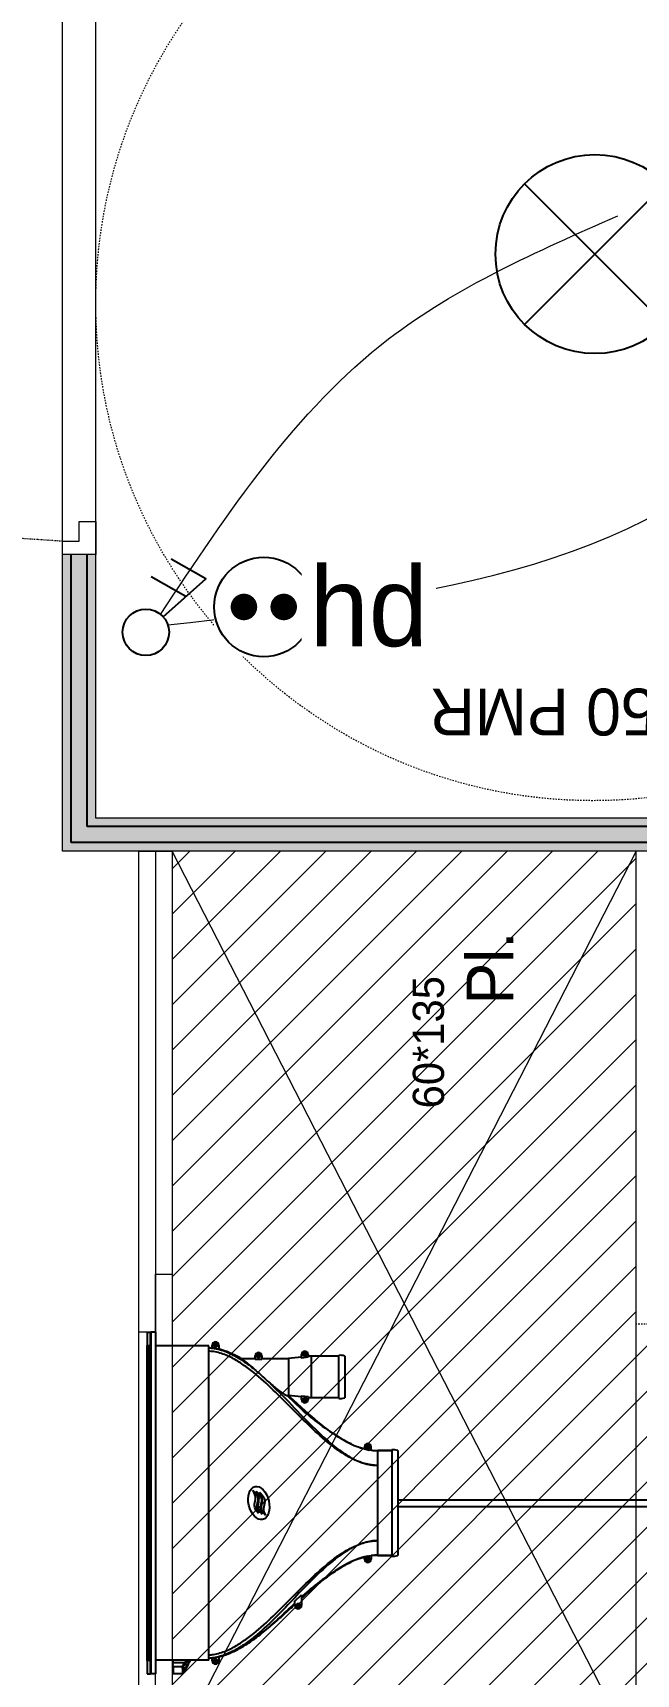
# Model space of a CAD drawing. Header units: centimetres. Extents: x 2191 to 12545, y -680 to 18662.
# Drawn here: x 8170.7 to 8261.7, y 8575.7 to 8823.2 of the extents above; entities that cross this region are included whole.
import ezdxf

# ---------------------------------------------------------------- set-up
doc = ezdxf.new("R2010")
doc.units = ezdxf.units.CM
for name, pattern in [('Style de ligne -18', [0.164042, 0.054681, -0.109361]), ('Style de ligne -5', [0.20828, 0.069425, -0.138855]), ('VW-01', [0.41656, 0.20828, -0.20828])]:
    doc.linetypes.add(name, pattern=pattern)
for name, color, linetype in [('B Faux plafonds', 252, 'Continuous'), ('B Faux plafonds_Hatch', 252, 'Continuous'), ('B GÈnÈral_Hatch', 252, 'Continuous'), ('B Général', 252, 'Continuous'), ('C ANNOTATIONS-PMR', 252, 'Style de ligne -5'), ('C ANNOTATIONS-prestations', 252, 'Continuous'), ('D SURFACES-shab', 252, 'Continuous'), ('F REMPLISSAGE-vert clair', 252, 'Continuous'), ('F REMPLISSAGE-vert foncé', 252, 'Continuous'), ('prlm-CHAUFF', 4, 'Continuous')]:
    doc.layers.add(name, color=color, linetype=linetype)
for name, color, linetype, lineweight in [('F REMPLISSAGE-vert clair_Hatch', 7, 'Continuous', 5), ('F REMPLISSAGE-vert foncÈ_Hatch', 7, 'Continuous', 5), ('prlm-ELEC-CFO', 1, 'Continuous', 25)]:
    doc.layers.add(name, color=color, linetype=linetype, lineweight=lineweight)
doc.styles.add('Eurostile', font='Eurosti.TTF')
doc.styles.add('Eurostile (italic)', font='Eurostib.TTF')
doc.styles.add('prlm-elec-cfo', font='comic.ttf', dxfattribs={"height": 12})

# ---------------------------------------------------------------- blocks, each defined once
blk = doc.blocks.new('xi.PTCE')
at = {"layer": 'prlm-ELEC-CFO', "color": 0}
for points in [[(-10.61, 10.61), (10.61, -10.61)], [(10.61, 10.61), (-10.61, -10.61)]]:
    blk.add_lwpolyline(points, dxfattribs=at)
at = {"layer": 'prlm-ELEC-CFO', "color": 0, "linetype": 'ByBlock'}
blk.add_circle((0, 0), 15, dxfattribs=at)
blk = doc.blocks.new('xi.DA')
at = {"layer": 'prlm-ELEC-CFO', "color": 0}
for points in [[(0.61, -1.67), (7.04, 4.05), (1.81, 7.01)], [(4.05, 1.39), (-1.17, 4.34)]]:
    blk.add_lwpolyline(points, dxfattribs=at)
blk.add_circle((-2, -4), 3.5, dxfattribs=at)
blk = doc.blocks.new('xi.PCHD')
at = {"color": 0, "lineweight": 5}
blk.add_wipeout([(-7.5, -7.5), (7.5, -7.5), (7.5, 7.5), (-7.5, 7.5)], dxfattribs=at).dxf.layer = 'prlm-ELEC-CFO'
at = {"layer": 'prlm-ELEC-CFO', "color": 0, "linetype": 'ByBlock', "lineweight": 5, "const_width": 2}
for points in [[(-4, 0, 1), (-2, 0, 1)], [(2, 0, 1), (4, 0, 1)]]:
    blk.add_lwpolyline(points, format="xyb", close=True, dxfattribs=at)
at = {"layer": 'prlm-ELEC-CFO', "color": 0, "linetype": 'ByBlock', "lineweight": -2}
blk.add_circle((0, 0), 7.5, dxfattribs=at)
blk = doc.blocks.new('Rond 150_PMR')
at = {"layer": 'B Général', "color": 154, "linetype": 'VW-01', "lineweight": 5, "true_color": 0x0053a6}
blk.add_circle((0, 0), 75, dxfattribs=at)
at = {"layer": 'B Général', "color": 154, "true_color": 0x0053a6, "insert": (-61.5, 0), "char_height": 7.059, "attachment_point": 5, "rotation": 90, "line_spacing_factor": 0.894142, "style": 'Eurostile (italic)'}
blk.add_mtext('Ø 150 PMR', dxfattribs=at)
blk = doc.blocks.new('Groupe-130-1')
at = {"layer": 'B Général', "color": 7, "linetype": 'Continuous', "lineweight": 5}
for p, q in [((8892.8, 3754.48), (8822.8, 3890.78)), ((8892.8, 3890.78), (8822.8, 3754.48))]:
    blk.add_line(p, q, dxfattribs=at)
at = {"layer": 'B Général', "color": 252, "linetype": 'Continuous', "lineweight": 5, "true_color": 0x888888, "flags": 128}
blk.add_lwpolyline([(8817.8, 3890.78), (8822.8, 3890.78), (8822.8, 3754.48), (8817.8, 3754.48)], close=True, dxfattribs=at)
at = {"layer": 'B Général', "color": 7, "linetype": 'Continuous', "lineweight": 5, "flags": 128}
for points in [[(8817.8, 3890.78), (8820.3, 3890.78), (8820.3, 3818.28), (8817.8, 3818.28)], [(8822.8, 3754.48), (8892.8, 3754.48), (8892.8, 3890.78), (8822.8, 3890.78)], [(8820.3, 3826.98), (8822.8, 3826.98), (8822.8, 3754.48), (8820.3, 3754.48)]]:
    blk.add_lwpolyline(points, close=True, dxfattribs=at)
at = {"layer": 'B Général', "color": 7, "insert": (8867.23, 3867.66), "char_height": 7.059, "attachment_point": 1, "rotation": 90, "line_spacing_factor": 0.894142, "style": 'Eurostile'}
blk.add_mtext('Pl.', dxfattribs=at)
at = {"layer": 'C ANNOTATIONS-prestations', "insert": (8861.49, 3852), "char_height": 4.706, "attachment_point": 4, "rotation": 90, "line_spacing_factor": 0.894142, "style": 'Eurostile'}
blk.add_mtext('60*135', dxfattribs=at)

msp = doc.modelspace()

# ---------------------------------------------------------------- hatches: boundary and pattern name
at = {"layer": 'B Faux plafonds_Hatch', "linetype": 'Continuous', "lineweight": 5, "true_color": 0xaaaaaa}
h = msp.add_hatch(dxfattribs=at)
h.set_pattern_fill('F_P__SOFFITE', color=253, style=0, pattern_type=2)
h.set_pattern_definition([(45, (-631.1073, 4809.249), (-3.5277778, 3.3072917), [])])
h.paths.add_polyline_path([(8411.69, 8363.92), (8411.69, 8628.51), (8261.69, 8628.51), (8261.69, 8699.81), (8191.69, 8699.81), (8191.69, 8363.92)])

# ---------------------------------------------------------------- linework, layer by layer
at = {"layer": 'B Faux plafonds', "color": 7, "linetype": 'VW-01', "lineweight": 5, "flags": 128}
msp.add_lwpolyline([(8411.69, 8363.92), (8411.69, 8628.51), (8261.69, 8628.51), (8261.69, 8699.81), (8191.69, 8699.81), (8191.69, 8363.92)], close=True, dxfattribs=at)
at = {"layer": 'B GÈnÈral_Hatch', "color": 9, "linetype": 'Continuous', "true_color": 0xc0dcc0}
for points in [[(8180.19, 8704.81), (8175.19, 8699.81), (8180.19, 8744.53), (8175.19, 8744.53)], [(8411.69, 8704.81), (8411.69, 8699.81), (8180.19, 8704.81), (8175.19, 8699.81)]]:
    msp.add_solid(points, dxfattribs=at)
at = {"layer": 'B Général', "linetype": 'Style de ligne -18', "lineweight": 5}
msp.add_line((8175.19, 8746.53), (8164.36, 8747.26), dxfattribs=at)
at = {"layer": 'B Général', "color": 98, "linetype": 'Continuous', "lineweight": 13, "true_color": 0x004400}
for p, q in [((8180.19, 8744.53), (8175.19, 8744.53)), ((8175.19, 8699.81), (8175.19, 8744.53)), ((8180.19, 8704.81), (8180.19, 8744.53)), ((8411.69, 8704.81), (8180.19, 8704.81)), ((8411.69, 8699.81), (8175.19, 8699.81))]:
    msp.add_line(p, q, dxfattribs=at)
at = {"layer": 'B Général', "color": 7, "linetype": 'Continuous', "lineweight": 13}
msp.add_line((8261.69, 8493.51), (8261.69, 8628.51), dxfattribs=at)
at = {"layer": 'B Général', "color": 7, "linetype": 'Continuous', "lineweight": 5}
msp.add_line((8261.69, 8493.51), (8261.69, 8628.51), dxfattribs=at)
at = {"layer": 'B Général', "color": 7, "linetype": 'Continuous', "lineweight": 5, "flags": 128}
msp.add_lwpolyline([(8175.19, 8744.53), (8175.19, 8746.53), (8177.69, 8746.53), (8177.69, 8749.53), (8180.19, 8749.53), (8180.19, 8744.53), (8180.19, 8744.53), (8180.19, 8744.53), (8175.9, 8744.53), (8175.9, 8744.53)], close=True, dxfattribs=at)
at = {"layer": 'D SURFACES-shab', "color": 1, "lineweight": 18, "true_color": 0xff0000, "flags": 128}
for points in [[(8261.69, 8563.51), (8261.69, 8699.81), (8175.19, 8699.81), (8175.19, 8873.51), (7821.38, 8873.51), (7821.38, 8563.51)], [(8180.19, 8873.51), (8411.69, 8873.51), (8411.69, 8704.81), (8180.19, 8704.81)]]:
    msp.add_lwpolyline(points, close=True, dxfattribs=at)
at = {"layer": 'F REMPLISSAGE-vert clair'}
for p, q in [((8176.49, 8701.11), (8176.49, 8744.53)), ((8178.89, 8703.51), (8178.89, 8744.53)), ((8411.69, 8703.51), (8178.89, 8703.51)), ((8411.69, 8701.11), (8176.49, 8701.11))]:
    msp.add_line(p, q, dxfattribs=at)
at = {"layer": 'F REMPLISSAGE-vert clair_Hatch', "color": 9, "linetype": 'Continuous', "true_color": 0xc0dcc0}
for points in [[(8176.49, 8701.11), (8178.89, 8703.51), (8176.49, 8744.53), (8178.89, 8744.53)], [(8411.69, 8701.11), (8411.69, 8703.51), (8176.49, 8701.11), (8178.89, 8703.51)]]:
    msp.add_solid(points, dxfattribs=at)
at = {"layer": 'F REMPLISSAGE-vert foncÈ_Hatch', "color": 54, "linetype": 'Continuous', "true_color": 0x99aa00}
for points in [[(8175.19, 8699.81), (8176.49, 8701.11), (8175.19, 8744.53), (8176.49, 8744.53)], [(8178.89, 8703.51), (8180.19, 8704.81), (8178.89, 8744.53), (8180.19, 8744.53)], [(8411.69, 8703.51), (8411.69, 8704.81), (8178.89, 8703.51), (8180.19, 8704.81)], [(8411.69, 8699.81), (8411.69, 8701.11), (8175.19, 8699.81), (8176.49, 8701.11)]]:
    msp.add_solid(points, dxfattribs=at)
at = {"layer": 'F REMPLISSAGE-vert foncé', "color": 98, "linetype": 'Continuous', "lineweight": 13, "true_color": 0x004400}
for p, q in [((8175.19, 8699.81), (8175.19, 8744.53)), ((8180.19, 8704.81), (8180.19, 8744.53)), ((8411.69, 8704.81), (8180.19, 8704.81)), ((8411.69, 8699.81), (8175.19, 8699.81))]:
    msp.add_line(p, q, dxfattribs=at)
at = {"layer": 'F REMPLISSAGE-vert foncé'}
for p, q in [((8176.49, 8701.11), (8176.49, 8744.53)), ((8178.89, 8703.51), (8178.89, 8744.53)), ((8411.69, 8703.51), (8178.89, 8703.51)), ((8411.69, 8701.11), (8176.49, 8701.11))]:
    msp.add_line(p, q, dxfattribs=at)
at = {"layer": 'prlm-CHAUFF', "ltscale": 50}
for p, q in [((8187.93, 8627.28), (8188.42, 8627.28)), ((8187.93, 8627.28), (8187.93, 8575.78)), ((8188.42, 8575.78), (8188.42, 8627.28)), ((8188.42, 8627.28), (8188.49, 8627.28)), ((8189.23, 8627.28), (8188.49, 8627.28)), ((8188.49, 8627.28), (8188.49, 8575.78)), ((8189.23, 8575.78), (8189.23, 8627.28)), ((8187.93, 8577.78), (8187.93, 8625.28)), ((8187.93, 8625.28), (8187.93, 8577.78)), ((8187.93, 8625.28), (8187.93, 8625.28)), ((8187.93, 8625.26), (8187.93, 8625.28)), ((8187.95, 8625.28), (8187.95, 8577.78)), ((8187.95, 8625.28), (8187.97, 8625.28)), ((8187.97, 8625.22), (8187.95, 8625.28)), ((8187.97, 8577.78), (8187.97, 8625.28)), ((8187.99, 8625.28), (8187.99, 8577.78)), ((8187.99, 8625.28), (8188.03, 8625.28)), ((8188.03, 8625.17), (8187.99, 8625.28)), ((8188.03, 8577.78), (8188.03, 8625.28)), ((8188.07, 8625.28), (8188.07, 8577.78)), ((8188.07, 8625.28), (8188.12, 8625.28)), ((8188.12, 8625.13), (8188.07, 8625.28)), ((8188.12, 8577.78), (8188.12, 8625.28)), ((8188.17, 8625.28), (8188.17, 8577.78)), ((8188.17, 8625.28), (8188.23, 8625.28)), ((8188.23, 8625.08), (8188.17, 8625.28)), ((8188.23, 8577.78), (8188.23, 8625.28)), ((8197.23, 8625.23), (8189.23, 8625.23)), ((8197.23, 8577.83), (8197.23, 8625.23)), ((8197.64, 8624.89), (8197.73, 8624.89)), ((8197.73, 8624.89), (8197.73, 8625.33)), ((8198.07, 8625.28), (8198.07, 8625.38)), ((8198.07, 8625.38), (8198.18, 8625.38)), ((8198.18, 8625.28), (8198.07, 8625.28)), ((8198.18, 8625.49), (8198.28, 8625.49)), ((8198.18, 8625.38), (8198.18, 8625.49)), ((8198.18, 8625.18), (8198.18, 8625.28)), ((8198.28, 8625.18), (8198.18, 8625.18)), ((8198.28, 8625.49), (8198.28, 8625.38)), ((8198.28, 8625.38), (8198.38, 8625.38)), ((8198.38, 8625.28), (8198.28, 8625.28)), ((8198.28, 8625.28), (8198.28, 8625.18)), ((8198.38, 8625.38), (8198.38, 8625.28)), ((8198.73, 8625.33), (8198.73, 8624.72)), ((8202.1, 8623.33), (8204.23, 8623.33)), ((8202.1, 8623.33), (8204.23, 8623.33)), ((8204.23, 8623.18), (8204.23, 8623.73)), ((8205.23, 8623.18), (8204.23, 8623.18)), ((8204.57, 8623.78), (8204.68, 8623.78)), ((8204.57, 8623.68), (8204.57, 8623.78)), ((8204.68, 8623.68), (8204.57, 8623.68)), ((8204.68, 8623.89), (8204.78, 8623.89)), ((8204.68, 8623.78), (8204.68, 8623.89)), ((8204.68, 8623.58), (8204.68, 8623.68)), ((8204.78, 8623.58), (8204.68, 8623.58)), ((8204.78, 8623.89), (8204.78, 8623.78)), ((8204.78, 8623.78), (8204.88, 8623.78)), ((8204.88, 8623.68), (8204.78, 8623.68)), ((8204.78, 8623.68), (8204.78, 8623.58)), ((8204.88, 8623.78), (8204.88, 8623.68)), ((8205.23, 8623.73), (8205.23, 8623.18)), ((8205.23, 8623.33), (8209.23, 8623.33)), ((8205.23, 8623.33), (8209.23, 8623.33)), ((8209.23, 8623.33), (8209.23, 8617.73)), ((8211.23, 8623.38), (8211.23, 8623.93)), ((8211.28, 8623.38), (8211.23, 8623.38)), ((8212.23, 8623.5), (8211.28, 8623.38)), ((8211.57, 8623.88), (8211.57, 8623.98)), ((8211.57, 8623.98), (8211.68, 8623.98)), ((8211.68, 8623.88), (8211.57, 8623.88)), ((8211.68, 8624.09), (8211.78, 8624.09)), ((8211.68, 8623.98), (8211.68, 8624.09)), ((8211.68, 8623.78), (8211.68, 8623.88)), ((8211.78, 8623.78), (8211.68, 8623.78)), ((8211.78, 8624.09), (8211.78, 8623.98)), ((8211.78, 8623.98), (8211.88, 8623.98)), ((8211.78, 8623.88), (8211.78, 8623.78)), ((8211.88, 8623.88), (8211.78, 8623.88)), ((8211.88, 8623.98), (8211.88, 8623.88)), ((8212.23, 8623.93), (8212.23, 8623.5)), ((8212.73, 8617.38), (8212.73, 8623.68)), ((8216.83, 8623.68), (8212.73, 8623.68)), ((8216.83, 8623.68), (8212.73, 8623.68)), ((8216.83, 8617.28), (8216.83, 8623.78)), ((8217.73, 8623.68), (8217.73, 8617.38)), ((8209.07, 8617.73), (8209.23, 8617.73)), ((8209.07, 8617.73), (8211.23, 8615.66)), ((8211.23, 8615.66), (8209.07, 8617.73)), ((8209.07, 8617.73), (8209.23, 8617.73)), ((8211.23, 8617.68), (8211.28, 8617.68)), ((8211.23, 8617.13), (8211.23, 8617.68)), ((8211.28, 8617.68), (8212.23, 8617.57)), ((8211.57, 8617.08), (8211.57, 8617.18)), ((8211.57, 8617.18), (8211.68, 8617.18)), ((8211.68, 8617.08), (8211.57, 8617.08)), ((8211.68, 8617.29), (8211.78, 8617.29)), ((8211.68, 8617.18), (8211.68, 8617.29)), ((8211.68, 8616.98), (8211.68, 8617.08)), ((8211.78, 8616.98), (8211.68, 8616.98)), ((8211.78, 8617.29), (8211.78, 8617.18)), ((8211.78, 8617.18), (8211.88, 8617.18)), ((8211.88, 8617.08), (8211.78, 8617.08)), ((8211.78, 8617.08), (8211.78, 8616.98)), ((8211.88, 8617.18), (8211.88, 8617.08)), ((8212.23, 8617.57), (8212.23, 8617.13)), ((8216.83, 8617.38), (8212.73, 8617.38)), ((8216.83, 8617.38), (8212.73, 8617.38)), ((8217.71, 8610.94), (8217.71, 8610.94)), ((8220.73, 8609.99), (8220.73, 8609.69)), ((8220.73, 8609.69), (8221.41, 8609.49)), ((8221.07, 8609.94), (8221.07, 8610.04)), ((8221.07, 8610.04), (8221.18, 8610.04)), ((8221.18, 8609.94), (8221.07, 8609.94)), ((8221.18, 8610.15), (8221.28, 8610.15)), ((8221.18, 8610.04), (8221.18, 8610.15)), ((8221.18, 8609.83), (8221.18, 8609.94)), ((8221.28, 8609.83), (8221.18, 8609.83)), ((8221.28, 8610.15), (8221.28, 8610.04)), ((8221.28, 8610.04), (8221.38, 8610.04)), ((8221.28, 8609.94), (8221.28, 8609.83)), ((8221.38, 8609.94), (8221.28, 8609.94)), ((8221.38, 8610.04), (8221.38, 8609.94)), ((8221.73, 8609.44), (8221.41, 8609.49)), ((8221.73, 8609.44), (8221.73, 8609.99)), ((8222.73, 8607.2), (8222.73, 8609.43)), ((8224.83, 8609.43), (8222.73, 8609.43)), ((8222.73, 8609.43), (8224.83, 8609.43)), ((8224.83, 8609.53), (8224.83, 8593.53)), ((8225.73, 8609.43), (8225.73, 8593.63)), ((8222.73, 8595.86), (8222.73, 8607.2)), ((8225.73, 8602.03), (8335.28, 8602.03)), ((8225.73, 8601.03), (8336.28, 8601.03)), ((8222.73, 8593.63), (8222.73, 8595.86)), ((8217.71, 8592.13), (8217.71, 8592.15)), ((8218.25, 8592.41), (8218.25, 8592.44)), ((8220.73, 8593.37), (8221.41, 8593.58)), ((8220.73, 8593.07), (8220.73, 8593.37)), ((8221.07, 8593.02), (8221.07, 8593.12)), ((8221.07, 8593.12), (8221.18, 8593.12)), ((8221.18, 8593.02), (8221.07, 8593.02)), ((8221.18, 8593.23), (8221.28, 8593.23)), ((8221.18, 8593.12), (8221.18, 8593.23)), ((8221.18, 8592.92), (8221.18, 8593.02)), ((8221.28, 8592.92), (8221.18, 8592.92)), ((8221.28, 8593.23), (8221.28, 8593.12)), ((8221.28, 8593.12), (8221.38, 8593.12)), ((8221.28, 8593.02), (8221.28, 8592.92)), ((8221.38, 8593.02), (8221.28, 8593.02)), ((8221.38, 8593.12), (8221.38, 8593.02)), ((8221.41, 8593.58), (8221.73, 8593.63)), ((8221.73, 8593.63), (8221.73, 8593.07)), ((8224.83, 8593.63), (8222.73, 8593.63)), ((8222.73, 8593.63), (8224.83, 8593.63)), ((8210.23, 8586.71), (8211.23, 8587.71)), ((8211.23, 8587.71), (8211.23, 8586.09)), ((8210.23, 8586.09), (8210.23, 8586.71)), ((8210.57, 8586.04), (8210.57, 8586.14)), ((8210.57, 8586.14), (8210.68, 8586.14)), ((8210.68, 8586.04), (8210.57, 8586.04)), ((8210.68, 8586.25), (8210.78, 8586.25)), ((8210.68, 8586.14), (8210.68, 8586.25)), ((8210.68, 8585.93), (8210.68, 8586.04)), ((8210.78, 8585.93), (8210.68, 8585.93)), ((8210.78, 8586.25), (8210.78, 8586.14)), ((8210.78, 8586.14), (8210.88, 8586.14)), ((8210.88, 8586.04), (8210.78, 8586.04)), ((8210.78, 8586.04), (8210.78, 8585.93)), ((8210.88, 8586.14), (8210.88, 8586.04)), ((8187.93, 8577.78), (8187.93, 8577.8)), ((8187.93, 8577.78), (8187.93, 8577.78)), ((8187.95, 8577.78), (8187.97, 8577.85)), ((8187.97, 8577.78), (8187.95, 8577.78)), ((8187.99, 8577.78), (8188.03, 8577.89)), ((8188.03, 8577.78), (8187.99, 8577.78)), ((8188.07, 8577.78), (8188.12, 8577.94)), ((8188.12, 8577.78), (8188.07, 8577.78)), ((8188.17, 8577.78), (8188.23, 8577.98)), ((8188.23, 8577.78), (8188.17, 8577.78)), ((8197.23, 8577.83), (8189.23, 8577.83)), ((8191.83, 8577.74), (8191.74, 8577.65)), ((8191.74, 8577.65), (8191.83, 8577.56)), ((8191.83, 8577.49), (8191.74, 8577.4)), ((8191.74, 8577.4), (8191.83, 8577.31)), ((8191.79, 8577.35), (8191.74, 8577.3)), ((8191.74, 8577.3), (8191.8, 8577.23)), ((8191.83, 8577.26), (8191.74, 8577.17)), ((8191.79, 8577.83), (8191.83, 8577.8)), ((8191.83, 8577.83), (8191.83, 8577.47)), ((8191.83, 8577.47), (8193.64, 8577.47)), ((8191.83, 8576.89), (8191.83, 8577.47)), ((8193.27, 8576.89), (8193.64, 8577.47)), ((8193.47, 8577), (8193.69, 8577.33)), ((8193.64, 8577.47), (8193.89, 8577.83)), ((8193.69, 8577.33), (8193.7, 8577.35)), ((8193.7, 8577.35), (8194.03, 8577.83)), ((8194.08, 8577.18), (8194.12, 8577.2)), ((8197.64, 8578.17), (8197.73, 8578.17)), ((8197.73, 8577.73), (8197.73, 8578.17)), ((8198.07, 8577.68), (8198.07, 8577.78)), ((8198.07, 8577.78), (8198.18, 8577.78)), ((8198.18, 8577.68), (8198.07, 8577.68)), ((8198.18, 8577.89), (8198.28, 8577.89)), ((8198.18, 8577.78), (8198.18, 8577.89)), ((8198.18, 8577.58), (8198.18, 8577.68)), ((8198.28, 8577.58), (8198.18, 8577.58)), ((8198.28, 8577.89), (8198.28, 8577.78)), ((8198.28, 8577.78), (8198.38, 8577.78)), ((8198.38, 8577.68), (8198.28, 8577.68)), ((8198.28, 8577.68), (8198.28, 8577.58)), ((8198.38, 8577.78), (8198.38, 8577.68)), ((8198.73, 8578.34), (8198.73, 8577.73)), ((8187.93, 8575.78), (8188.42, 8575.78)), ((8188.49, 8575.78), (8188.42, 8575.78)), ((8189.23, 8575.78), (8188.49, 8575.78)), ((8191.74, 8577.17), (8191.83, 8577.08)), ((8191.79, 8577.11), (8191.74, 8577.05)), ((8191.74, 8577.05), (8191.81, 8576.98)), ((8191.83, 8576.99), (8191.74, 8576.9)), ((8191.74, 8576.9), (8191.83, 8576.81)), ((8191.81, 8576.83), (8191.74, 8576.76)), ((8191.83, 8576.81), (8191.74, 8576.72)), ((8191.74, 8576.76), (8191.76, 8576.74)), ((8191.74, 8576.72), (8191.83, 8576.63)), ((8191.82, 8576.63), (8191.74, 8576.55)), ((8191.74, 8576.55), (8191.83, 8576.46)), ((8191.77, 8576.51), (8191.74, 8576.48)), ((8191.81, 8576.48), (8191.74, 8576.4)), ((8191.74, 8576.48), (8191.78, 8576.44)), ((8191.74, 8576.4), (8191.83, 8576.31)), ((8191.8, 8576.34), (8191.74, 8576.28)), ((8191.74, 8576.28), (8191.83, 8576.19)), ((8191.75, 8576.26), (8191.74, 8576.24)), ((8191.74, 8576.24), (8191.77, 8576.21)), ((8191.79, 8576.23), (8191.74, 8576.17)), ((8191.74, 8576.17), (8191.83, 8576.08)), ((8191.78, 8576.13), (8191.74, 8576.09)), ((8191.74, 8576.09), (8191.83, 8576)), ((8191.77, 8576.05), (8191.74, 8576.02)), ((8191.74, 8576.02), (8191.83, 8575.93)), ((8191.76, 8576), (8191.74, 8575.98)), ((8191.74, 8575.98), (8191.83, 8575.89)), ((8191.83, 8576.89), (8191.83, 8576.89)), ((8191.83, 8576.89), (8193.27, 8576.89)), ((8191.83, 8575.87), (8191.83, 8576.89)), ((8191.88, 8576.82), (8191.83, 8576.89)), ((8191.83, 8575.87), (8191.83, 8575.87)), ((8191.88, 8575.82), (8191.83, 8575.87)), ((8191.88, 8576.82), (8191.88, 8575.82)), ((8193.24, 8576.82), (8191.88, 8576.82)), ((8191.88, 8575.82), (8193.24, 8575.82)), ((8193.27, 8576.89), (8193.24, 8576.82)), ((8193.69, 8576.47), (8193.47, 8576.14)), ((8193.48, 8576.52), (8193.66, 8576.52)), ((8193.65, 8576.51), (8193.48, 8576.51)), ((8193.48, 8576.25), (8193.65, 8576.51)), ((8194.02, 8577.12), (8193.55, 8577.12)), ((8193.59, 8577.18), (8194.08, 8577.18)), ((8193.65, 8576.51), (8193.66, 8576.52)), ((8193.69, 8576.47), (8193.65, 8576.51)), ((8193.66, 8576.52), (8194.02, 8577.12)), ((8193.7, 8576.49), (8193.66, 8576.52)), ((8193.7, 8576.49), (8193.69, 8576.47)), ((8194.06, 8577.1), (8193.7, 8576.49)), ((8194.02, 8577.12), (8194.06, 8577.1)), ((8194.08, 8577.18), (8194.08, 8577.18))]:
    msp.add_line(p, q, dxfattribs=at)
for centre, radius in [((8198.23, 8625.33), 0.3), ((8198.23, 8625.33), 0.25), ((8211.73, 8623.93), 0.3), ((8204.73, 8623.73), 0.3), ((8204.73, 8623.73), 0.25), ((8211.73, 8623.93), 0.25), ((8211.73, 8617.13), 0.3), ((8211.73, 8617.13), 0.25), ((8221.23, 8609.99), 0.3), ((8221.23, 8609.99), 0.25), ((8221.23, 8593.07), 0.3), ((8221.23, 8593.07), 0.25), ((8210.73, 8586.09), 0.3), ((8210.73, 8586.09), 0.25), ((8198.23, 8577.73), 0.3), ((8198.23, 8577.73), 0.25)]:
    msp.add_circle(centre, radius, dxfattribs=at)
for centre, radius, start, end in [((8198.23, 8625.33), 0.5, 0, 180), ((8195.87, 8612.95), 12.12, 73.7263, 76.3852), ((8204.73, 8623.73), 0.5, 0, 180), ((8211.73, 8623.93), 0.5, 0, 180), ((8188.45, 8604.01), 23.65, 46.4099, 54.7501), ((8217.06, 8621.8), 2, 70.5755, 96.7441), ((8217.06, 8621.8), 2, 70.5755, 96.7441), ((8229.27, 8646.28), 35.1, 225.7111, 229.5265), ((8211.73, 8617.13), 0.5, 180, 0), ((8217.06, 8619.27), 2, 263.2559, 289.4245), ((8217.06, 8619.27), 2, 263.2559, 289.4245), ((8219.33, 8624.04), 11.66, 225.9701, 230.4245), ((8219.55, 8624.29), 11.99, 226.0326, 230.3619), ((8237.29, 8644.67), 39, 229.3887, 239.86), ((8237.29, 8644.67), 39, 229.3887, 239.8601), ((8227.39, 8628.45), 20.01, 241.0483, 242.7983), ((8227.39, 8628.45), 20.01, 241.0482, 242.7982), ((8223.7, 8621.05), 11.74, 242.3321, 255.441), ((8223.55, 8620.69), 11.35, 242.1374, 255.6929), ((8221.23, 8609.99), 0.5, 0, 180), ((8222.73, 8617.2), 7.77, 262.5456, 269.9423), ((8222.74, 8617.25), 7.82, 262.5763, 269.9264), ((8222.71, 8616.6), 7.17, 262.0923, 263.5448), ((8222.71, 8616.6), 7.17, 263.9053, 270.1157), ((8225.06, 8607.55), 2, 70.5755, 96.7441), ((8225.06, 8607.55), 2, 70.5755, 96.7441), ((8237.29, 8558.4), 39, 120.1399, 130.6113), ((8224.21, 8580.43), 13.43, 102.9954, 126.0824), ((8227.39, 8574.61), 20.01, 117.2018, 118.9518), ((8223.55, 8582.38), 11.35, 104.4106, 117.8626), ((8221.23, 8593.07), 0.5, 180, 0), ((8222.72, 8586.42), 7.25, 89.9215, 97.8382), ((8222.73, 8585.86), 7.77, 90.0577, 97.4544), ((8222.74, 8585.81), 7.82, 90.0736, 97.4237), ((8225.06, 8595.52), 2, 263.2559, 289.4245), ((8225.06, 8595.52), 2, 263.2559, 289.4245), ((8237.29, 8558.4), 39, 122.5506, 130.6113), ((8219.33, 8579.02), 11.66, 129.5755, 134.0299), ((8219.55, 8578.77), 11.99, 129.6381, 133.9674), ((8210.73, 8586.09), 0.5, 180, 0), ((8194.68, 8576.78), 0.703, 143.033, 152.9325), ((8183.19, 8583.25), 12.5, 331.3177, 331.5903), ((8182, 8583.89), 13.85, 331.9182, 334.0515), ((8182.34, 8583.77), 13.43, 332.115, 333.7632), ((8198.23, 8577.73), 0.5, 180, 0), ((8183.19, 8583.25), 12.5, 323.7494, 325.0637), ((8194.15, 8575.65), 0.836, 144.1326, 149.2425), ((8194.34, 8576.81), 0.448, 124.6713, 135.4982)]:
    msp.add_arc(centre, radius, start, end, dxfattribs=at)
msp.add_ellipse((8204.77, 8601.53), major_axis=(0.57, -2.49), ratio=0.600775, dxfattribs=at)
for points, knots in [([(8197.23, 8624.93), (8197.5, 8624.91), (8197.78, 8624.88), (8198.42, 8624.78), (8198.78, 8624.7), (8199.83, 8624.37), (8200.51, 8624.07), (8201.82, 8623.36), (8202.44, 8622.95), (8203.63, 8622.09), (8204.2, 8621.63), (8204.76, 8621.15)], [0.0331631, 0.0331631, 0.0331631, 0.0331631, 0.125, 0.125, 0.25, 0.25, 0.5, 0.5, 0.75, 0.75, 1, 1, 1, 1]), ([(8222.73, 8607.2), (8222.56, 8607.2), (8222.39, 8607.21), (8222.05, 8607.23), (8221.88, 8607.25), (8221.37, 8607.33), (8221.04, 8607.4), (8220.39, 8607.58), (8220.07, 8607.69), (8219.44, 8607.94), (8219.13, 8608.08), (8218.23, 8608.53), (8217.66, 8608.88), (8216.56, 8609.61), (8216.04, 8610), (8214.5, 8611.22), (8213.52, 8612.1), (8211.62, 8613.92), (8210.69, 8614.85), (8208.83, 8616.72), (8207.9, 8617.65), (8206, 8619.48), (8205.03, 8620.37), (8203.5, 8621.61), (8202.98, 8622.01), (8202.16, 8622.56), (8201.89, 8622.74), (8201.32, 8623.08), (8201.03, 8623.25), (8200.14, 8623.7), (8199.53, 8623.96), (8198.58, 8624.23), (8198.26, 8624.3), (8197.7, 8624.39), (8197.46, 8624.41), (8197.23, 8624.42)], [0, 0, 0, 0, 0.015625, 0.015625, 0.03125, 0.03125, 0.0625, 0.0625, 0.09375, 0.09375, 0.125, 0.125, 0.1875, 0.1875, 0.25, 0.25, 0.375, 0.375, 0.5, 0.5, 0.625, 0.625, 0.75, 0.75, 0.8125, 0.8125, 0.84375, 0.84375, 0.875, 0.875, 0.9375, 0.9375, 0.96875, 0.96875, 0.9907189, 0.9907189, 0.9907189, 0.9907189]), ([(8198.73, 8624.72), (8199.02, 8624.65), (8199.32, 8624.57), (8199.75, 8624.43), (8199.9, 8624.38), (8200.19, 8624.27), (8200.33, 8624.21), (8200.75, 8624.03), (8201.03, 8623.9), (8201.57, 8623.63), (8201.84, 8623.48), (8202.1, 8623.33)], [0, 0, 0, 0, 0.25, 0.25, 0.375, 0.375, 0.5, 0.5, 0.75, 0.75, 1, 1, 1, 1]), ([(8202.1, 8623.33), (8201.83, 8623.49), (8201.54, 8623.65), (8200.97, 8623.93), (8200.67, 8624.07), (8200.08, 8624.31), (8199.78, 8624.42), (8199.4, 8624.54), (8199.33, 8624.56), (8199.26, 8624.58)], [0, 0, 0, 0, 0.25, 0.25, 0.5, 0.5, 0.75, 0.75, 0.8062429, 0.8062429, 0.8062429, 0.8062429]), ([(8206.49, 8619.57), (8207.73, 8618.38), (8208.93, 8617.13), (8211.33, 8614.63), (8212.52, 8613.38), (8214.4, 8611.6), (8215.04, 8611.02), (8216.36, 8609.92), (8217.05, 8609.4), (8218.14, 8608.69), (8218.51, 8608.46), (8219.3, 8608.05), (8219.7, 8607.87), (8220.53, 8607.55), (8220.96, 8607.43), (8221.62, 8607.29), (8221.84, 8607.26), (8222.17, 8607.23), (8222.28, 8607.22), (8222.51, 8607.21), (8222.62, 8607.2), (8222.73, 8607.2)], [0, 0, 0, 0, 0.25, 0.25, 0.5, 0.5, 0.625, 0.625, 0.75, 0.75, 0.8125, 0.8125, 0.875, 0.875, 0.9375, 0.9375, 0.96875, 0.96875, 0.984375, 0.984375, 1, 1, 1, 1]), ([(8206.49, 8619.57), (8206.75, 8619.34), (8207.02, 8619.12), (8207.53, 8618.7), (8207.78, 8618.51), (8208.25, 8618.17), (8208.48, 8618.02), (8208.76, 8617.86), (8208.84, 8617.81), (8208.98, 8617.75), (8209.04, 8617.73), (8209.07, 8617.73)], [0, 0, 0, 0, 0.25, 0.25, 0.5, 0.5, 0.75, 0.75, 0.875, 0.875, 1, 1, 1, 1]), ([(8218.69, 8610.43), (8218.35, 8610.59), (8217.64, 8610.96), (8216.58, 8611.61), (8215.49, 8612.36), (8214.41, 8613.19), (8213.33, 8614.07), (8212.04, 8615.18), (8210.69, 8616.39), (8209.66, 8617.34), (8209.22, 8617.73)], [0.1568082, 0.1568082, 0.1568082, 0.1568082, 0.2305418, 0.3149874, 0.4025619, 0.4929385, 0.5856877, 0.6803551, 0.8317746, 0.9509578, 0.9509578, 0.9509578, 0.9509578]), ([(8203.85, 8603.47), (8204.57, 8602.75), (8204.67, 8602.37), (8204.63, 8601.98), (8204.56, 8601.37), (8204.16, 8600.72), (8204.73, 8599.99)], [0, 0, 0, 0, 0.389075, 0.389075, 0.389075, 1, 1, 1, 1]), ([(8204.9, 8603.16), (8205.62, 8602.43), (8205.71, 8602.06), (8205.67, 8601.67), (8205.61, 8601.06), (8205.2, 8600.41), (8205.78, 8599.68)], [0, 0, 0, 0, 0.389075, 0.389075, 0.389075, 1, 1, 1, 1]), ([(8222.73, 8595.86), (8222.56, 8595.86), (8222.38, 8595.85), (8222.04, 8595.83), (8221.87, 8595.81), (8221.36, 8595.73), (8221.03, 8595.65), (8220.37, 8595.45), (8220.05, 8595.33), (8219.42, 8595.07), (8219.11, 8594.92), (8218.21, 8594.43), (8217.65, 8594.07), (8216.56, 8593.3), (8216.04, 8592.89), (8214.52, 8591.6), (8213.56, 8590.69), (8211.68, 8588.81), (8210.76, 8587.85), (8208.92, 8585.92), (8207.99, 8584.96), (8206.1, 8583.1), (8205.12, 8582.2), (8203.58, 8580.94), (8203.05, 8580.54), (8202.23, 8579.98), (8201.95, 8579.8), (8201.37, 8579.46), (8201.08, 8579.29), (8200.18, 8578.84), (8199.56, 8578.59), (8198.6, 8578.33), (8198.27, 8578.26), (8197.71, 8578.17), (8197.47, 8578.15), (8197.23, 8578.14)], [0, 0, 0, 0, 0.015625, 0.015625, 0.03125, 0.03125, 0.0625, 0.0625, 0.09375, 0.09375, 0.125, 0.125, 0.1875, 0.1875, 0.25, 0.25, 0.375, 0.375, 0.5, 0.5, 0.625, 0.625, 0.75, 0.75, 0.8125, 0.8125, 0.84375, 0.84375, 0.875, 0.875, 0.9375, 0.9375, 0.96875, 0.96875, 0.9908046, 0.9908046, 0.9908046, 0.9908046]), ([(8197.23, 8578.64), (8197.46, 8578.65), (8197.7, 8578.67), (8198.26, 8578.76), (8198.58, 8578.83), (8199.53, 8579.11), (8200.14, 8579.36), (8201.03, 8579.82), (8201.32, 8579.98), (8201.89, 8580.32), (8202.16, 8580.5), (8202.98, 8581.06), (8203.5, 8581.45), (8205.03, 8582.69), (8206, 8583.58), (8207.9, 8585.41), (8208.83, 8586.35), (8210.69, 8588.22), (8211.62, 8589.15), (8213.52, 8590.96), (8214.5, 8591.84), (8216.04, 8593.06), (8216.57, 8593.46), (8217.66, 8594.19), (8218.23, 8594.53), (8219.13, 8594.98), (8219.44, 8595.12), (8220.07, 8595.37), (8220.39, 8595.48), (8221.04, 8595.67), (8221.38, 8595.74), (8221.88, 8595.81), (8222.05, 8595.83), (8222.39, 8595.85), (8222.56, 8595.86), (8222.73, 8595.86)], [0.0092808, 0.0092808, 0.0092808, 0.0092808, 0.03125, 0.03125, 0.0625, 0.0625, 0.125, 0.125, 0.15625, 0.15625, 0.1875, 0.1875, 0.25, 0.25, 0.375, 0.375, 0.5, 0.5, 0.625, 0.625, 0.75, 0.75, 0.8125, 0.8125, 0.875, 0.875, 0.90625, 0.90625, 0.9375, 0.9375, 0.96875, 0.96875, 0.984375, 0.984375, 1, 1, 1, 1]), ([(8211.23, 8587.15), (8211.58, 8587.47), (8212.37, 8588.17), (8213.58, 8589.21), (8214.76, 8590.15), (8215.84, 8590.95), (8216.82, 8591.6), (8217.75, 8592.16), (8218.37, 8592.48), (8218.66, 8592.62)], [0.5730592, 0.5730592, 0.5730592, 0.5730592, 0.626259, 0.6884084, 0.7489718, 0.7930827, 0.8358988, 0.8773199, 0.9123747, 0.9123747, 0.9123747, 0.9123747]), ([(8198.73, 8578.34), (8199.01, 8578.41), (8199.3, 8578.49), (8199.87, 8578.67), (8200.15, 8578.78), (8200.97, 8579.12), (8201.5, 8579.39), (8202.53, 8579.97), (8203.02, 8580.29), (8204, 8580.96), (8204.48, 8581.32), (8205.88, 8582.42), (8206.77, 8583.2), (8208.52, 8584.8), (8209.37, 8585.62), (8210.23, 8586.44)], [0, 0, 0, 0, 0.0625, 0.0625, 0.125, 0.125, 0.25, 0.25, 0.375, 0.375, 0.5, 0.5, 0.75, 0.75, 1, 1, 1, 1]), ([(8202.77, 8580.13), (8202.94, 8580.23), (8203.43, 8580.55), (8204.24, 8581.13), (8205.21, 8581.87), (8206.18, 8582.66), (8207.26, 8583.58), (8208.45, 8584.63), (8209.47, 8585.56), (8210.06, 8586.1), (8210.23, 8586.25)], [0.1694223, 0.1694223, 0.1694223, 0.1694223, 0.1906001, 0.2339285, 0.2787061, 0.3247019, 0.3716424, 0.4351709, 0.4991397, 0.523565, 0.523565, 0.523565, 0.523565]), ([(8194.08, 8577.18), (8194.08, 8577.18), (8194.09, 8577.18), (8194.1, 8577.19), (8194.1, 8577.2), (8194.11, 8577.21), (8194.12, 8577.22), (8194.12, 8577.23), (8194.13, 8577.24), (8194.13, 8577.26), (8194.13, 8577.27), (8194.14, 8577.28), (8194.14, 8577.3), (8194.14, 8577.31), (8194.15, 8577.33), (8194.15, 8577.35), (8194.15, 8577.37), (8194.15, 8577.39), (8194.15, 8577.41), (8194.15, 8577.44), (8194.15, 8577.49), (8194.14, 8577.53), (8194.14, 8577.58), (8194.13, 8577.63), (8194.12, 8577.68), (8194.11, 8577.74), (8194.1, 8577.79), (8194.09, 8577.82), (8194.09, 8577.83)], [0, 0, 0, 0, 0.0300773, 0.0600539, 0.0899314, 0.1197114, 0.1493956, 0.1789856, 0.2084831, 0.2378898, 0.2672073, 0.2964374, 0.3255817, 0.3546421, 0.3836203, 0.4125181, 0.4413372, 0.4700795, 0.4987468, 0.5532579, 0.6080368, 0.6630958, 0.7184471, 0.7741027, 0.8300742, 0.8863734, 0.9430116, 0.9677174, 0.9677174, 0.9677174, 0.9677174]), ([(8194.13, 8577.83), (8194.13, 8577.83), (8194.14, 8577.81), (8194.14, 8577.79), (8194.15, 8577.76), (8194.15, 8577.73), (8194.16, 8577.7), (8194.16, 8577.67), (8194.17, 8577.64), (8194.17, 8577.61), (8194.18, 8577.59), (8194.18, 8577.56), (8194.18, 8577.54), (8194.18, 8577.51), (8194.19, 8577.49), (8194.19, 8577.47), (8194.19, 8577.45), (8194.19, 8577.42), (8194.19, 8577.39), (8194.18, 8577.36), (8194.18, 8577.32), (8194.17, 8577.3), (8194.17, 8577.27), (8194.16, 8577.25), (8194.15, 8577.23), (8194.13, 8577.21), (8194.12, 8577.2), (8194.12, 8577.2)], [0.053874, 0.053874, 0.053874, 0.053874, 0.0607104, 0.0907643, 0.1206402, 0.1503557, 0.1799287, 0.2093776, 0.238721, 0.2679778, 0.2971672, 0.3263086, 0.3554219, 0.3845269, 0.4136437, 0.4427926, 0.4719939, 0.5012681, 0.5562327, 0.6110034, 0.6657154, 0.7205017, 0.7754929, 0.8308166, 0.8865967, 0.9429527, 1, 1, 1, 1]), ([(8194.18, 8577.3), (8194.18, 8577.3), (8194.19, 8577.31), (8194.19, 8577.32), (8194.2, 8577.33), (8194.2, 8577.34), (8194.2, 8577.36), (8194.21, 8577.37), (8194.21, 8577.39), (8194.21, 8577.4), (8194.21, 8577.42), (8194.22, 8577.44), (8194.22, 8577.46), (8194.22, 8577.48), (8194.22, 8577.51), (8194.21, 8577.56), (8194.21, 8577.6), (8194.2, 8577.65), (8194.2, 8577.7), (8194.19, 8577.75), (8194.18, 8577.79), (8194.17, 8577.82), (8194.17, 8577.83)], [0.1059402, 0.1059402, 0.1059402, 0.1059402, 0.1359504, 0.1694868, 0.202886, 0.2361704, 0.2693627, 0.3024859, 0.3355633, 0.3686184, 0.401675, 0.434757, 0.4678887, 0.5010941, 0.5629781, 0.6246926, 0.6863942, 0.7482374, 0.8103737, 0.8729511, 0.9361135, 0.9654522, 0.9654522, 0.9654522, 0.9654522]), ([(8193.24, 8575.82), (8193.27, 8575.84), (8193.29, 8575.88), (8193.32, 8575.98), (8193.33, 8576.05), (8193.33, 8576.18), (8193.33, 8576.22), (8193.32, 8576.32), (8193.31, 8576.38), (8193.29, 8576.55), (8193.27, 8576.67), (8193.24, 8576.82)], [0, 0, 0, 0, 0.25, 0.25, 0.5, 0.5, 0.625, 0.625, 0.75, 0.75, 1, 1, 1, 1]), ([(8193.43, 8576.88), (8193.43, 8576.88), (8193.43, 8576.89), (8193.43, 8576.89), (8193.43, 8576.9), (8193.43, 8576.91), (8193.43, 8576.91), (8193.43, 8576.92), (8193.43, 8576.93), (8193.44, 8576.94), (8193.45, 8576.96), (8193.46, 8576.98), (8193.46, 8576.99), (8193.47, 8577)], [0, 0, 0, 0, 0.061789, 0.122374, 0.182441, 0.242697, 0.303842, 0.366548, 0.43144, 0.49908, 0.668346, 0.832646, 1, 1, 1, 1]), ([(8193.44, 8576.09), (8193.44, 8576.09), (8193.44, 8576.1), (8193.45, 8576.11), (8193.45, 8576.12), (8193.46, 8576.13), (8193.46, 8576.15), (8193.47, 8576.16), (8193.47, 8576.18), (8193.48, 8576.19), (8193.48, 8576.21), (8193.48, 8576.23), (8193.48, 8576.25), (8193.49, 8576.27), (8193.49, 8576.29), (8193.49, 8576.31), (8193.49, 8576.33), (8193.49, 8576.36), (8193.49, 8576.4), (8193.49, 8576.45), (8193.48, 8576.5), (8193.48, 8576.56), (8193.47, 8576.62), (8193.46, 8576.68), (8193.45, 8576.74), (8193.44, 8576.81), (8193.43, 8576.86), (8193.43, 8576.88)], [0.0304712, 0.0304712, 0.0304712, 0.0304712, 0.0599457, 0.0897682, 0.1195016, 0.1491541, 0.1787343, 0.2082505, 0.2377114, 0.2671256, 0.2965018, 0.3258487, 0.355175, 0.3844897, 0.4138015, 0.4431194, 0.4724522, 0.5018089, 0.5568669, 0.611863, 0.6668562, 0.7219052, 0.7770682, 0.8324028, 0.8879658, 0.9438132, 1, 1, 1, 1])]:
    msp.add_open_spline(points, degree=3, knots=knots, dxfattribs=at)
for points in [[(8198.73, 8624.72), (8198.4, 8624.8), (8198.06, 8624.85), (8197.73, 8624.89)], [(8211.23, 8623.54), (8210.56, 8623.45), (8209.89, 8623.33), (8209.23, 8623.33)], [(8211.23, 8623.54), (8210.56, 8623.45), (8209.89, 8623.33), (8209.23, 8623.33)], [(8212.73, 8623.68), (8212.56, 8623.68), (8212.39, 8623.67), (8212.23, 8623.66)], [(8212.73, 8623.68), (8212.56, 8623.68), (8212.39, 8623.67), (8212.23, 8623.66)], [(8211.23, 8617.52), (8210.56, 8617.62), (8209.89, 8617.73), (8209.23, 8617.73)], [(8211.23, 8617.52), (8210.56, 8617.62), (8209.89, 8617.73), (8209.23, 8617.73)], [(8212.73, 8617.38), (8212.56, 8617.38), (8212.39, 8617.39), (8212.23, 8617.4)], [(8212.73, 8617.38), (8212.56, 8617.38), (8212.39, 8617.39), (8212.23, 8617.4)], [(8204.73, 8599.99), (8203.8, 8600.81), (8204.2, 8601.46), (8204.27, 8602.08)], [(8204.27, 8602.08), (8204.31, 8602.47), (8204.21, 8602.85), (8203.85, 8603.47)], [(8204.39, 8603.31), (8205.11, 8602.59), (8205.2, 8602.21), (8205.16, 8601.83)], [(8204.8, 8601.92), (8204.85, 8602.31), (8204.75, 8602.69), (8204.39, 8603.31)], [(8205.31, 8601.77), (8205.36, 8602.16), (8205.26, 8602.54), (8204.9, 8603.16)], [(8205.27, 8599.83), (8204.33, 8600.66), (8204.74, 8601.31), (8204.8, 8601.92)], [(8205.16, 8601.83), (8205.09, 8601.21), (8204.69, 8600.57), (8205.27, 8599.83)], [(8205.78, 8599.68), (8204.84, 8600.5), (8205.25, 8601.15), (8205.31, 8601.77)], [(8197.73, 8578.17), (8198.06, 8578.21), (8198.4, 8578.27), (8198.73, 8578.34)]]:
    msp.add_open_spline(points, degree=3, dxfattribs=at)
at = {"layer": 'prlm-ELEC-CFO', "lineweight": 13}
for points in [[(8191.04, 8733.95), (8283.72, 8765.92), (8318.27, 8820.42), (8405.06, 8833.26)], [(8189.96, 8735.51), (8224.34, 8777.04), (8258.91, 8795.6)]]:
    msp.add_spline(points, degree=3, dxfattribs=at)

# ---------------------------------------------------------------- block references
at = {"layer": 'B Général', "color": 7}
msp.add_blockref('Groupe-130-1', (-631.11, 4809.03), dxfattribs=at)
at = {"layer": 'C ANNOTATIONS-PMR', "color": 7, "rotation": 90}
msp.add_blockref('Rond 150_PMR', (8255.19, 8782.42), dxfattribs=at)
at = {"layer": 'prlm-ELEC-CFO'}
for name, p in [('xi.PTCE', (8255.47, 8789.83)), ('xi.DA', (8189.73, 8736.81))]:
    msp.add_blockref(name, p, dxfattribs=at)

# ---------------------------------------------------------------- next in the draw order: block references
msp.add_blockref('xi.PCHD', (8205.53, 8736.63), dxfattribs=at)

# ---------------------------------------------------------------- next in the draw order: texts
at = {"layer": 'prlm-ELEC-CFO', "lineweight": 20, "insert": (8221.36, 8736.63), "char_height": 12, "attachment_point": 5, "line_spacing_factor": 0.8, "style": 'prlm-elec-cfo', "bg_fill": 3, "box_fill_scale": 1.1, "bg_fill_color": 256, "bg_fill_transparency": 0}
msp.add_mtext('hd', dxfattribs=at)

doc.saveas('drawing.dxf')
